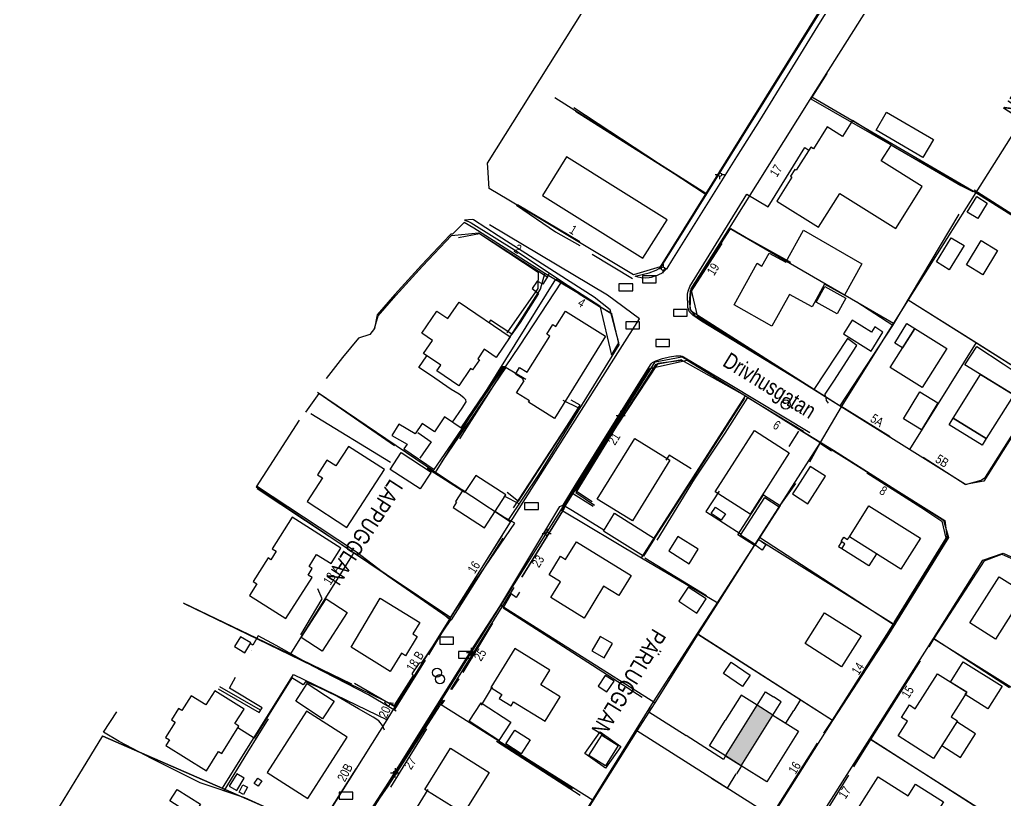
# Model space of a CAD drawing. Header units: millimetres. Extents: x -41129 to 1316437, y -893608 to 1612443.
# Drawn here: x 323 to 215390, y 15846 to 186093 of the extents above; entities that cross this region are included whole.
import ezdxf
from ezdxf.enums import TextEntityAlignment as Align

# ---------------------------------------------------------------- set-up
doc = ezdxf.new("R2010")
doc.units = ezdxf.units.MM
doc.header["$MEASUREMENT"] = 0
doc.layers.get('Defpoints').update_dxf_attribs({"color": 8})
doc.layers.add('Jordslänt_krön Inm', color=8, linetype='Continuous', lineweight=0)
doc.styles.add('Arial Narrow', font='Arial Narrow.ttf', dxfattribs={"height": 0.2})
doc.styles.get("Standard").update_dxf_attribs({"font": 'Arial.ttf'})
doc.dimstyles.get("Standard").update_dxf_attribs({"dimtxt": 0.58, "dimasz": 0.18, "dimexe": 0.12, "dimexo": 0.0625, "dimgap": 0.09, "dimtad": 0, "dimtih": 1, "dimtoh": 1, "dimzin": 0, "dimtxsty": 'Standard', "dimblk": 'OBLIQUE', "dimblk1": 'OBLIQUE', "dimblk2": 'OBLIQUE', "dimcen": 0.09, "dimadec": 0, "dimazin": 0, "dimtfac": 1, "dimtofl": 0, "dimtmove": 0, "dimatfit": 3, "dimldrblk": 'OPEN90', "dimfxl": 1, "dimtolj": 1, "dimtzin": 0, "dimarcsym": 0})

# ---------------------------------------------------------------- blocks, each defined once
blk = doc.blocks.new('BEL')
at = {"lineweight": -2}
for p, q in [((0.01, 0.99), (0.01, 0.39)), ((-0.99, -0.01), (-0.39, -0.01)), ((0.01, -1.01), (0.01, -0.41)), ((0.41, -0.01), (1.01, -0.01))]:
    blk.add_line(p, q, dxfattribs=at)
blk.add_circle((0.01, -0.01), 0.4, dxfattribs=at)
blk = doc.blocks.new('RB')
at = {"lineweight": -2, "flags": 128}
blk.add_lwpolyline([(-1.5, -0.76), (1.5, -0.76), (1.5, 0.74), (-1.5, 0.74)], close=True, dxfattribs=at)
blk = doc.blocks.new('DNB_2')
at = {"lineweight": -2}
blk.add_circle((0, -0.01), 1, dxfattribs=at)
blk = doc.blocks.new('_Oblique')
at = {"color": 0, "linetype": 'ByBlock', "lineweight": -2}
blk.add_line((-0.5, -0.5), (0.5, 0.5), dxfattribs=at)
blk = doc.blocks.new('*D6')
at = {"color": 0, "lineweight": -2, "transparency": 16777216}
for p, q in [((167882, 39570), (170712, 37803)), ((170712, 37803), (169214, 35403)), ((164678, 34437), (167508, 32670)), ((167508, 32670), (169213, 35402))]:
    blk.add_line(p, q, dxfattribs=at)
at = {"layer": 'Defpoints', "color": 0, "transparency": 16777216}
for p in [(167882, 39570), (170712, 37803), (164678, 34437)]:
    blk.add_point(p, dxfattribs=at)
at = {"color": 0, "lineweight": -2, "transparency": 16777216, "xscale": 0.36, "yscale": 0.36, "zscale": 0.36}
for p, rotation in [((170712, 37803), 58.02413013547444), ((167508, 32670), 238.0241301354745)]:
    blk.add_blockref('_Oblique', p, dxfattribs=dict(at, rotation=rotation))
at = {"color": 0, "transparency": 16777216, "insert": (169214, 35403), "char_height": 1.16, "attachment_point": 5}
blk.add_mtext('\\A1;6050,87', dxfattribs=at)
blk = doc.blocks.new('_Open90')
at = {"color": 0, "linetype": 'ByBlock', "lineweight": -2}
for p, q in [((0, 0), (-1, 0)), ((-0.5, 0.5), (0, 0)), ((0, 0), (-0.5, -0.5))]:
    blk.add_line(p, q, dxfattribs=at)
blk = doc.blocks.new('*D7')
at = {"color": 0, "lineweight": -2, "transparency": 16777216}
for p, q in [((154367, 25543), (157808, 23395)), ((154751, 18499), (156699, 21619)), ((157807, 23395), (156700, 21621)), ((151310, 20647), (154751, 18499))]:
    blk.add_line(p, q, dxfattribs=at)
at = {"layer": 'Defpoints', "color": 0, "transparency": 16777216}
for p in [(154367, 25543), (151310, 20647), (154751, 18499)]:
    blk.add_point(p, dxfattribs=at)
at = {"color": 0, "lineweight": -2, "transparency": 16777216, "xscale": 0.36, "yscale": 0.36, "zscale": 0.36}
for p, rotation in [((157807, 23395), 58.02503571087261), ((154751, 18499), 238.0250357108726)]:
    blk.add_blockref('_Oblique', p, dxfattribs=dict(at, rotation=rotation))
at = {"color": 0, "transparency": 16777216, "insert": (156699, 21620), "char_height": 1.16, "attachment_point": 5}
blk.add_mtext('\\A1;5772,18', dxfattribs=at)
blk = doc.blocks.new('*D8')
at = {"color": 0, "lineweight": -2, "transparency": 16777216}
for p, q in [((138125, 35912), (137624, 35127)), ((137624, 35127), (145743, 29944)), ((153866, 24759), (145746, 29942)), ((154367, 25543), (153866, 24758))]:
    blk.add_line(p, q, dxfattribs=at)
at = {"layer": 'Defpoints', "color": 0, "transparency": 16777216}
for p in [(137624, 35127), (138125, 35912), (154367, 25543)]:
    blk.add_point(p, dxfattribs=at)
at = {"color": 0, "lineweight": -2, "transparency": 16777216, "xscale": 0.36, "yscale": 0.36, "zscale": 0.36}
for p, rotation in [((137624, 35127), 147.4459181647079), ((153866, 24759), 327.4459181647078)]:
    blk.add_blockref('_Oblique', p, dxfattribs=dict(at, rotation=rotation))
at = {"color": 0, "transparency": 16777216, "insert": (145745, 29943), "char_height": 1.16, "attachment_point": 5}
blk.add_mtext('\\A1;19269,21', dxfattribs=at)
blk = doc.blocks.new('*D9')
at = {"color": 0, "lineweight": -2, "transparency": 16777216}
for p, q in [((157720, 38780), (154251, 33224)), ((161253, 36574), (157719, 38780)), ((150833, 27749), (154250, 33223)), ((154367, 25544), (150833, 27749))]:
    blk.add_line(p, q, dxfattribs=at)
at = {"layer": 'Defpoints', "color": 0, "transparency": 16777216}
for p in [(161253, 36574), (150833, 27749), (154367, 25543)]:
    blk.add_point(p, dxfattribs=at)
at = {"color": 0, "lineweight": -2, "transparency": 16777216, "xscale": 0.36, "yscale": 0.36, "zscale": 0.36}
for p, rotation in [((157720, 38780), 58.02503571172138), ((150833, 27749), 238.0250357117214)]:
    blk.add_blockref('_Oblique', p, dxfattribs=dict(at, rotation=rotation))
at = {"color": 0, "transparency": 16777216, "insert": (154251, 33223), "char_height": 1.16, "attachment_point": 5}
blk.add_mtext('\\A1;13003,67', dxfattribs=at)
blk = doc.blocks.new('*D10')
at = {"color": 0, "lineweight": -2, "transparency": 16777216}
for p, q in [((161253, 36574), (163071, 39487)), ((163071, 39487), (164810, 38401)), ((164678, 34437), (166496, 37350)), ((166495, 37350), (164813, 38400))]:
    blk.add_line(p, q, dxfattribs=at)
at = {"layer": 'Defpoints', "color": 0, "transparency": 16777216}
for p in [(161253, 36574), (166495, 37350), (164678, 34437)]:
    blk.add_point(p, dxfattribs=at)
at = {"color": 0, "lineweight": -2, "transparency": 16777216, "xscale": 0.36, "yscale": 0.36, "zscale": 0.36}
for p, rotation in [((163071, 39487), 148.0322542830958), ((166495, 37350), 328.0322542830959)]:
    blk.add_blockref('_Oblique', p, dxfattribs=dict(at, rotation=rotation))
at = {"color": 0, "transparency": 16777216, "insert": (164812, 38401), "char_height": 1.16, "attachment_point": 5}
blk.add_mtext('\\A1;4037,00', dxfattribs=at)

msp = doc.modelspace()

# ---------------------------------------------------------------- hatches: boundary and pattern name
h = msp.add_hatch()
h.set_pattern_fill('ANSI31', color=4, scale=2000, angle=342)
h.set_pattern_definition([(27, (-334221.7, -353888.6), (-113.497625, 222.75163), [])])
h.paths.add_polyline_path([(164677.563, 34436.827), (161252.789, 36574.184), (154366.71, 25543.431), (157769.432, 23371.139)])
h.paths.add_polyline_path([(498803.495, 1612128.476), (499284.372, 1607459.087), (502337.8, 1607773.545), (501856.922, 1612442.933)], flags=9)
h.paths.add_polyline_path([(656019.849, -182982.695), (658009.628, -181968.852), (656634.65, -179270.306), (654644.871, -180284.149)], flags=9)
h.paths.add_polyline_path([(654198.549, -179022.092), (674633.166, -168610.135), (671576.627, -162611.34), (651142.01, -173023.297)], flags=9)
h.paths.add_polyline_path([(1314217.794, -893607.633), (1316437.332, -893607.633), (1316437.332, -890619.911), (1314217.794, -890619.911)], flags=9)
h.paths.add_polyline_path([(75329.047, -494403.06), (102869.653, -494403.06), (102869.653, -487813.702), (75329.047, -487813.702)], flags=9)
h.paths.add_polyline_path([(270680.928, -516922.953), (272003.792, -520116.63), (274801.899, -518957.617), (273479.035, -515763.939)], flags=9)
h.paths.add_polyline_path([(277016.607, -534654.364), (278344.692, -537860.645), (281180.612, -536685.969), (279852.527, -533479.688)], flags=9)
h.paths.add_polyline_path([(144177.774, -409854.336), (144755.356, -413501.047), (147746.718, -413027.262), (147169.136, -409380.551)], flags=9)
h.paths.add_polyline_path([(499693.117, -215260.335), (524912.142, -215260.335), (524912.142, -209888.575), (499693.117, -209888.575)], flags=9)
h.paths.add_polyline_path([(438696.341, -207047.177), (462343.219, -207047.177), (462343.219, -200242.948), (438696.341, -200242.948)], flags=9)
h.paths.add_polyline_path([(748355.328, -157362.95), (762131.083, -157362.95), (762131.083, -152134.437), (748355.328, -152134.437)], flags=9)

# ---------------------------------------------------------------- linework, layer by layer
for p, q in [((154366.71, 25543.431), (161252.789, 36574.184)), ((164677.563, 34436.827), (161252.789, 36574.184)), ((157769.432, 23371.139), (154366.71, 25543.431))]:
    msp.add_line(p, q)
at = {"flags": 128}
for points in [[(248646.671, 368647.506), (272624.836, 353150.975), (273833.88, 344028.049), (249221.544, 306317.763), (218016.333, 257407.427), (163301.731, 169476.695), (150054.067, 148186.528), (140104.315, 132197.012), (134294.437, 130429.329), (107081.642, 146703.856), (102790.203, 149271.118), (102442.686, 153879.451), (102372.841, 154805.637), (202489.85, 314166.294), (240226.418, 372208.331), (241087.11, 373531.858), (244099.353, 380882.505)], [(284916.018, 202930.021), (275608.75, 188352.969), (264647.796, 171364.05), (260421.017, 164206.399), (238727.716, 129727.732), (223894.137, 106328.953), (210710.681, 85440.302), (206709.816, 84738.093), (194491.346, 92377.224), (179595.724, 101689.864), (148278.962, 121223.906), (146858.156, 127413.373), (155195.389, 140661.825), (173198.577, 169268.95), (188229.256, 193152.335), (200028.6, 211901.236), (211373.885, 229928.882), (220462.859, 244371.645)], [(134612.006, 130191.02), (137662.465, 130915.94), (139238.629, 131453.747), (139865.513, 131812.286), (140331.197, 132206.678), (145471.641, 140381.356), (157842.512, 160247.751), (168107.727, 176702.427), (191819.589, 214723.474)], [(182729.484, 197915.153), (174994.511, 185627.526), (168349.547, 174882.896), (161755.118, 164083.844), (156724.38, 156179.19), (142569.13, 133490.426), (141778.489, 132225.297), (141502.149, 131856.514), (141062.051, 131385.292), (140335.378, 130770.655), (139864.576, 130494.068), (139455.183, 130309.677), (138728.51, 130063.822), (138114.42, 129889.675), (137664.087, 129776.991), (136804.362, 129736.015), (135913.931, 129807.723), (135248.668, 129920.407), (134808.57, 130068.003), (134612.006, 130191.02)], [(176414.481, 174372.098), (172939.299, 168848.216), (190704.432, 158640.188), (205692.953, 149965.012)], [(176414.481, 174372.098), (172939.299, 168848.216), (190704.432, 158640.188), (205692.953, 149965.012)], [(223915.734, 172095.572), (208956.627, 148378.129)], [(150054.067, 148186.528), (117091.093, 169037.199)], [(173198.577, 169268.95), (208956.627, 148378.129)], [(150108.736, 147866.561), (121255.364, 166896.955)], [(121602.651, 166157.684), (150029.769, 148202.641)], [(121602.651, 166157.684), (150029.769, 148202.641)], [(176798.262, 102428.577), (176394.74, 103027.436), (176332.542, 103587.718), (176145.948, 103898.986), (176116.839, 104456.625), (177983.315, 107284.818), (182996.139, 115049.007), (180943.014, 116543.147), (173610.427, 105443.824), (149120.87, 120341.711), (147192.728, 121649.036), (146446.351, 122364.952), (146104.262, 123298.756), (146042.063, 126255.801), (146224.85, 126910.099), (146566.939, 127906.156), (159006.561, 148021.842), (163671.419, 145282.685), (171652.769, 158255.885), (172553.045, 157674.158)], [(191213.123, 158301.293), (206699.023, 149587.201)], [(205692.953, 149965.012), (208286.388, 148631.629)], [(205692.953, 149965.012), (208286.388, 148631.629)], [(238065.119, 130128.039), (208572.759, 148921.006)], [(238065.119, 130128.039), (208572.759, 148921.006)], [(208956.627, 148378.129), (194211.045, 124999.399)], [(209408.12, 142712.935), (207090.117, 144115.962), (209171.914, 147538.552), (211469.033, 146116.448), (209408.12, 142712.935)], [(208956.627, 148378.129), (238727.716, 129727.732)], [(108730.466, 145675.183), (117259.691, 139831.506), (122523.222, 136832.777)], [(108977.916, 145803.374), (122526.773, 137699.741)], [(108977.916, 145803.374), (122526.773, 137699.741)], [(129457.316, 112933.93), (131080.905, 115609.024), (129178.31, 122822.657), (125695.216, 125561.815), (104763.331, 138942.998), (99379.387, 142478.112), (99135.671, 142539.095), (97353.053, 142377.784)], [(97353.053, 142377.784), (98226.212, 142075.268), (98853.095, 141806.364), (108883.228, 135567.794), (119015.23, 128767.887), (126882.616, 123694.567), (129457.316, 112933.93)], [(190872.463, 119419.296), (205331.222, 143715.91)], [(190872.463, 119419.296), (205331.222, 143715.91)], [(106964.614, 116340.93), (113950.51, 127288.989), (114927.646, 130766.476), (99396.183, 140628.369), (97321.558, 141879.258), (94795.884, 139310.573), (94435.242, 139348.884), (94203.896, 139103.069), (88007.76, 132535.88), (82187.518, 126156.925), (78339.067, 121697.978), (77769.212, 118770.681), (76702.326, 117425.434), (74278.973, 116609.934), (70749.73, 112413.856), (67209.537, 107842.886)], [(128560.081, 125993.495), (102813.174, 141390.983)], [(146612.089, 126797.842), (155462.928, 140490.578)], [(146612.089, 126797.842), (155462.928, 140490.578)], [(155195.389, 140661.825), (191018.66, 119907.201)], [(155462.928, 140490.578), (168534.591, 133190.301)], [(155462.928, 140490.578), (168534.591, 133190.301)], [(155532.944, 140592.595), (167303.725, 133680.886)], [(77769.212, 118770.681), (78567.425, 121501.473), (82411.744, 125957.603), (88228.808, 132332.698), (94509.232, 139059.248), (100472.086, 139627.797), (113480.064, 131008.037), (113370.929, 127444.298), (106601.523, 117785.797)], [(77769.212, 118770.681), (78567.425, 121501.473), (82411.744, 125957.603), (88228.808, 132332.698), (94509.232, 139059.248), (100472.086, 139627.797), (113480.064, 131008.037), (113370.929, 127444.298), (106601.523, 117785.797)], [(96061.853, 138566.318), (100662.857, 139447.09), (115346.061, 130078.881)], [(206380.746, 136820.47), (203171.463, 131553.855), (200355.536, 133257.656), (203614.046, 138506.031), (206380.746, 136820.47)], [(213716.112, 135775.435), (210501.664, 130461.004), (206891.234, 132643.571), (210104.977, 137957.607), (213716.112, 135775.435)], [(153571.147, 137279.882), (146704.859, 126687.382), (146541.376, 123006.59), (147604.016, 121616.069), (157208.646, 115685.904), (158925.218, 114663.462)], [(125212.618, 134987.406), (134049.203, 129643.517)], [(91065.964, 87343.45), (117348.19, 129527.992), (129509.155, 121967.537)], [(118606.58, 129042.145), (109320.644, 114894.591), (106230.197, 110416.687), (105670.973, 110446.147), (96549.848, 97091.476)], [(115759.064, 130953.203), (115707.567, 130361.037), (114500.821, 128416.683), (113264.643, 129035.341), (112175.628, 127503.427), (113558.971, 126383.951), (109497.241, 120050.073), (107701.838, 117516.522), (103022.018, 120550.891), (102754.547, 120048.271)], [(122385.152, 126313.428), (114927.646, 130766.476)], [(122385.152, 126313.428), (126834.522, 123541.83)], [(122385.152, 126313.428), (126834.522, 123541.83)], [(131333.444, 114230.275), (135534.051, 120853.557), (128560.081, 125993.495)], [(146612.089, 126797.842), (146377.538, 124644.211), (146662.013, 122656.333), (179370.685, 101871.203)], [(146612.089, 126797.842), (146377.538, 124644.211), (146662.013, 122656.333), (179370.685, 101871.203)], [(194211.045, 124999.399), (191018.66, 119907.201)], [(194205.141, 125001.668), (223894.137, 106328.953)], [(194205.141, 125001.668), (223894.137, 106328.953)], [(194211.045, 124999.399), (209052.591, 115664.176)], [(129509.2, 121968.536), (126834.522, 123541.83)], [(190872.463, 119419.296), (182980.889, 124522.597)], [(190872.463, 119419.296), (182980.889, 124522.597)], [(131106.686, 115192.495), (129509.155, 121967.537)], [(191018.66, 119907.201), (179595.724, 101689.864), (175021.177, 93859.212), (161450.192, 72789.706)], [(190303.758, 95137.999), (179370.685, 101871.203), (190872.463, 119419.296)], [(190303.758, 95137.999), (179370.685, 101871.203), (190872.463, 119419.296)], [(202605.799, 114377.723), (197279.167, 105876.316), (190297.332, 110244.815), (195621.103, 118749.356), (202605.799, 114377.723)], [(195621.103, 118749.356), (192968.087, 114511.254), (191272.846, 115572.461), (193925.862, 119810.562), (195621.103, 118749.356)], [(18401.366, 29922.954), (13168.935, 21313.184), (322.833, 358.244), (38715.039, -22027.963), (47108.307, -19934.504), (65410.503, 9307.783), (80479.456, 33417.674), (82353.295, 36399.685), (94429.448, 55739.213), (107415.675, 76516.648), (131333.444, 114230.275)], [(106885.18, 76871.948), (113574.507, 86840.381), (131106.686, 115192.495)], [(209052.591, 115664.176), (194491.346, 92377.224)], [(209172.291, 114835.924), (214908.487, 111057.232), (219543.322, 108003.977), (217121.655, 104326.459), (206542.408, 110822.323), (209172.291, 114835.924)], [(209052.591, 115664.176), (223894.137, 106328.953)], [(202178.637, 76892.47), (202738.013, 72882.11), (190996.256, 54299.782), (177702.721, 33260.849), (164463.762, 12308.288), (151153.954, -8756.401), (137867.088, -29784.529), (124580.223, -50812.658), (116243.432, -64007.075), (109579.374, -65759.204), (83814.393, -50761.311), (55057.09, -33931.527), (52903.945, -25143.348), (60254.482, -13436.961), (77172.234, 13525.446), (91904.403, 36983.863), (105307.534, 58325.067), (118500.764, 79164.226), (137758.497, 109990.028), (145989.978, 111870.569), (158672.422, 104065.334), (175021.177, 93859.212), (202178.637, 76892.47)], [(94748.659, 98318.473), (96899.99, 101401.959), (97753.542, 102786.574), (97694.677, 103169.552), (97253.184, 103640.911), (96252.468, 104406.868), (94457.065, 105467.424), (89983.276, 108560.713), (87452.052, 110269.387), (89180.137, 112788.554)], [(118791.134, 79032.99), (139021.423, 111486.585), (144838.09, 112541.23), (145991.514, 111904.534)], [(121594.054, 83304.917), (139218.484, 110930.122), (144797.616, 112000.5)], [(121594.054, 83304.917), (139218.484, 110930.122), (144797.616, 112000.5)], [(134523.482, 105356.064), (138127.522, 111039.605), (138414.097, 111308.508), (139148.446, 111720.828), (140581.322, 112222.782), (142085.842, 112581.32), (143464.986, 112760.589), (144327.636, 112801.199), (144561.575, 112777.785), (144853.998, 112713.394), (145193.21, 112572.905), (155379.424, 106497.507), (172742.926, 96032.617)], [(92528.07, 89768.975), (106405.795, 110160.791)], [(92528.07, 89768.975), (106405.795, 110160.791)], [(93662.285, 92182.282), (106100.134, 110440.87), (110741.939, 107696.618)], [(93662.285, 92182.282), (106100.134, 110440.87), (110741.939, 107696.618)], [(106264.079, 110301.551), (96261.897, 94647.834)], [(159255.952, 103698.714), (144848.412, 111735.016), (139577.625, 111144.614), (130570.088, 97447.288), (121641.219, 82962.759), (125771.312, 80207.55)], [(209956.046, 108726.283), (212390.042, 107231.928), (217121.655, 104326.459), (217258.035, 104243.22), (211226.576, 94721.564), (204038.161, 99170.468), (209956.046, 108726.283)], [(80667.483, -49186.135), (63218.652, -38925.282), (55719.749, -34524.581), (54962.364, -33918.133), (54533.179, -33210.61), (52715.454, -26135.377), (52690.208, -25554.197), (52791.193, -25099.361), (65803.575, -3455.906), (80845.878, 19784.738), (87660.335, 30620.035), (99547.177, 49577.529), (105077.209, 58119.491), (118207.575, 79905.568), (118686.182, 80105.165), (118947.463, 80211.889), (121520.501, 84527.852), (134523.482, 105356.064)], [(82118.622, 93162.122), (65595.224, 104597.386), (62653.139, 100479.897)], [(82118.622, 93162.122), (65595.224, 104597.386), (62653.139, 100479.897)], [(91065.964, 87343.45), (65306.937, 104752.553)], [(136035.558, 68720.63), (158672.422, 104065.334)], [(138702.539, 72677.085), (158549.976, 103571.35)], [(138702.539, 72677.085), (158549.976, 103571.35)], [(139420.289, 72611.044), (147562.473, 85875.409), (154249.292, 95912.243), (159244.738, 103705.549), (171320.345, 96345.204)], [(200695.669, 102533.733), (197097.243, 96631.022), (193196.48, 99071.526), (196767.808, 104928.413), (200695.669, 102533.733)], [(106683.006, 83025.395), (109167.648, 81057.268), (122348.412, 101399.479), (118932.655, 103032.271)], [(106683.006, 83025.395), (109167.648, 81057.268), (122348.412, 101399.479), (118932.655, 103032.271)], [(108064.472, 79634.679), (119747.021, 97450.29), (122627.649, 102054.324), (120627.213, 103095.236)], [(63854.826, 100212.71), (81258.623, 89603.414)], [(166726.812, 99042.769), (177876.371, 92204.69), (201896.826, 76925.218), (202963.717, 73180.233), (189515.72, 51444.647), (177694.135, 33266.336)], [(210344.609, 93303.9), (203160.099, 97750.625), (204038.161, 99170.468), (211226.576, 94721.564), (210344.609, 93303.9)], [(61333.044, 98781.712), (51933.412, 84220.844), (91895.151, 57207.065), (94117.449, 55325.865), (105625.114, 73557.394)], [(61333.044, 98781.712), (51933.412, 84220.844), (91895.151, 57207.065), (94117.449, 55325.865), (105625.114, 73557.394)], [(211038.736, 86341.426), (218885.912, 98625.999)], [(211038.736, 86341.426), (218885.912, 98625.999)], [(87227.687, 96049.17), (90116.687, 94002.17), (87623.687, 90480.17)], [(168239.221, 92997.318), (170326.349, 96338.584)], [(168239.221, 92997.318), (170326.349, 96338.584)], [(172743.939, 89634.616), (174959.63, 93737.864), (177462.054, 92052.226)], [(172743.939, 89634.616), (174959.63, 93737.864), (177462.054, 92052.226)], [(141386.234, 90048.855), (142079.646, 91148.7)], [(141386.234, 90048.855), (142079.646, 91148.7)], [(142064.606, 91192.423), (146836.609, 88184.025)], [(197454.257, 90691.809), (206637.733, 84826.436)], [(197454.257, 90691.809), (206637.733, 84826.436)], [(97457, 82984.14), (89262.833, 88200.686)], [(97457, 82984.14), (89262.833, 88200.686)], [(173316.687, 82120.17), (176132.687, 86527.17), (172796.687, 88636.17), (169991.687, 84245.17), (168975.687, 82655.17), (172300.687, 80531.17), (173316.687, 82120.17)], [(106885.18, 76871.948), (91065.964, 87343.45)], [(185167.299, 87233.624), (196937.633, 79800.925), (201577.975, 76692.365), (202382.035, 72979.271), (191067.427, 54633.914)], [(185167.299, 87233.624), (196937.633, 79800.925), (201577.975, 76692.365), (202382.035, 72979.271), (191067.427, 54633.914)], [(206709.816, 84738.093), (210096.747, 85699.268), (211038.736, 86341.426)], [(206709.816, 84738.093), (210096.747, 85699.268), (211038.736, 86341.426)], [(51972.233, 84438.889), (65655.219, 75430.995), (73817, 70026.259), (80618.484, 64781.664), (94541.521, 55173.244), (105823.983, 72988.855)], [(166079.86, 79870.254), (169708.303, 84953.768)], [(166079.86, 79870.254), (169708.303, 84953.768)], [(52131.789, 83870.534), (73197.554, 69860.678)], [(105998.195, 82248.494), (109360.161, 80533.044)], [(125475.269, 79897.955), (120593.509, 82972.935)], [(125237.522, 80908.066), (121594.054, 83304.917)], [(125237.522, 80908.066), (121594.054, 83304.917)], [(152985.004, 83271.57), (150062.064, 78824.878)], [(152985.004, 83271.57), (150062.064, 78824.878)], [(162937.142, 81918.153), (166079.86, 79870.254), (160773.826, 71647.202), (157622.439, 73680.478), (162937.142, 81918.153)], [(118952.484, 80220.312), (120926.435, 79041.14), (127776.444, 74837.391)], [(192631.692, 66223.248), (181372.259, 73302.485), (185602.65, 80053.809), (196872.907, 72991.847), (192631.692, 66223.248)], [(103928.763, 78966.49), (106372.864, 77363.569)], [(103928.763, 78966.49), (106372.864, 77363.569)], [(109919.619, 64502.857), (119202.497, 79538.428)], [(118767.821, 78915.922), (109957.707, 64640.75)], [(118767.821, 78915.922), (109957.707, 64640.75)], [(118500.764, 79164.226), (136035.558, 68720.63)], [(150062.064, 78824.878), (157742.956, 73866.232)], [(150062.064, 78824.878), (157742.956, 73866.232)], [(94491.12, 55907.603), (108350.362, 76311.265)], [(108350.362, 76311.265), (106372.864, 77363.569)], [(107415.675, 76516.648), (106885.18, 76871.948)], [(177680.771, 33324.999), (190908.414, 54194.637), (161726.572, 73124.735)], [(177680.771, 33324.999), (190908.414, 54194.637), (161726.572, 73124.735)], [(187256.935, 69602.564), (185627.687, 67011.17), (179715.687, 70702.17), (180397.687, 71772.17), (179571.687, 72299.17), (180164.687, 73230.17), (180990.687, 72703.17), (181372.708, 73302.203)], [(110664.498, -7574.361), (121427.511, 9641.722), (138640.075, 37323.567), (149051.006, 53461.428), (152817.605, 59253.437), (160752.646, 71533.041)], [(110664.498, -7574.361), (121427.511, 9641.722), (138640.075, 37323.567), (149051.006, 53461.428), (152817.605, 59253.437), (160752.646, 71533.041)], [(161450.192, 72789.706), (152640.043, 58913.099)], [(162349.773, 70414.831), (160752.646, 71533.041), (161573.413, 72704.213), (163144.38, 71605.203), (162349.773, 70414.831)], [(161450.192, 72789.706), (190996.256, 54299.782)], [(179666.687, 72238.17), (179004.687, 71199.17), (179735.687, 70733.17)], [(73197.554, 69860.678), (59301.91, 47567.717)], [(73197.554, 69860.678), (94429.448, 55739.213)], [(214891.672, 69763.549), (244347.984, 56414.804), (266663.105, 46301.585), (296095.848, 32962.914), (298044.347, 28790.712), (292276.176, 9287.919), (284801.003, -15642.435), (277462.836, -40000.383), (273826.238, -41723.075), (244460.518, -28385.429), (223599.79, -18916.492), (202738.063, -9447.51), (173290.737, 3922.852), (172035.622, 7490.147), (185805.522, 29216.199), (199693.303, 51136.132), (210520.598, 68224.184), (214891.672, 69763.549)], [(210783.268, 68100.205), (214636.25, 69560.865), (235590.994, 60200.798)], [(210783.268, 68100.205), (214636.25, 69560.865), (235590.994, 60200.798)], [(136035.558, 68720.63), (152640.043, 58913.099)], [(136706.227, 68753.751), (150210.767, 60495.541)], [(198759.206, 49318.409), (199879.03, 51103.719), (210832.63, 68084.962)], [(198759.206, 49318.409), (199879.03, 51103.719), (210832.63, 68084.962)], [(219673.568, 61108.902), (213242.518, 50963.634), (207620.212, 54515.956), (214046.552, 64601.374), (219673.568, 61108.902)], [(61695.859, 51907.614), (66337.298, 59779.641), (65353.942, 61983.808)], [(94407.995, 40016.021), (108207.886, 62250.242)], [(94407.995, 40016.021), (108207.886, 62250.242)], [(109408.274, 61235.966), (108660.924, 60055.162), (107559.566, 60842.365), (105828.86, 57811.634), (115741.085, 51514.013), (136167.434, 38346.799)], [(72813.646, 41188.531), (57475.451, 48573.157), (36080.54, 58847.023)], [(72813.646, 41188.531), (57475.451, 48573.157), (36080.54, 58847.023)], [(59301.91, 47567.717), (36268.33, 58727.428)], [(138910.661, 37131.161), (105307.534, 58325.067)], [(152640.043, 58913.099), (148302.357, 52047.753)], [(179681.628, 44961.683), (171685.169, 50025.677), (175945.375, 56749.373), (183948.691, 51682.067), (179681.628, 44961.683)], [(82172.102, 36646.623), (86270.952, 43056.277), (85955.276, 43446.921), (87645.735, 45897.168), (88003.174, 45765.906), (94420.982, 55220.061)], [(82172.102, 36646.623), (86270.952, 43056.277), (85955.276, 43446.921), (87645.735, 45897.168), (88003.174, 45765.906), (94420.982, 55220.061)], [(97057.328, 43681.347), (103547.475, 54466.023)], [(82504.802, 35274.43), (76426.474, 38831.966), (64305.206, 45133.578), (56272.605, 49588.166), (52328.67, 51724.92), (51207, 49660.599), (50641.63, 50043.028)], [(89623.159, 47538.64), (92415.889, 52301.216)], [(148302.357, 52047.753), (138910.661, 37131.161)], [(148301.358, 52047.798), (177680.771, 33324.999)], [(148301.358, 52047.798), (177680.771, 33324.999)], [(177702.721, 33260.849), (148302.357, 52047.753)], [(199693.303, 51136.132), (229374.408, 32620.935)], [(199918.955, 51056.87), (216297.361, 40443.992)], [(199918.955, 51056.87), (216297.361, 40443.992)], [(82353.295, 36399.685), (59301.91, 47567.717)], [(82149.656, 35651.88), (88875.809, 46397.196)], [(159749.307, 43131.119), (158033.105, 40665.017), (153865.066, 43526.013), (155562.603, 45999.965), (159749.307, 43131.119)], [(186030.722, 29126.947), (196890.602, 46293.609)], [(186030.722, 29126.947), (196890.602, 46293.609)], [(206233.237, 46045.363), (214698.967, 40722.638), (211611.786, 35812.514), (206645.338, 38935.108), (206966.438, 39441.96), (203465.419, 41643.184), (206233.237, 46045.363)], [(44549.302, 18456.413), (60077.986, 43302.318), (80479.456, 33417.674)], [(200587.071, 43452.91), (206966.438, 39441.96), (203554.57, 34056.363), (204951.634, 33171.325), (199748.337, 24984.11), (191984.368, 29919.321), (194022.878, 33126.263), (192756.98, 33930.938), (194473.621, 36631.521), (195739.519, 35826.845), (200587.071, 43452.91)], [(43655.115, 40125.4), (52566.443, 34993.052), (53207.397, 36007.105), (46136.227, 40270.265), (47438.811, 42732.964)], [(79931.902, 31111.996), (79465.837, 32168.191), (78669.813, 33146.028), (77475.778, 33942.783), (74219.318, 35789.808), (69551.725, 38542.236), (65426.876, 40497.909), (62713.159, 41693.043), (62170.416, 41004.935), (59673.796, 42526.014), (51496.464, 29415.763), (47911.31, 31649.415)], [(73362.094, 41362.965), (82181.764, 36284.815)], [(73362.094, 41362.965), (82181.764, 36284.815)], [(94618.606, 39981.494), (96191.975, 42343.102)], [(43916.789, 40689.977), (52766.99, 35573.159)], [(101079.066, 36611.533), (103507.707, 40576.031)], [(92727.451, 37696.46), (80684.77, 18923.514)], [(92727.451, 37696.46), (80684.77, 18923.514)], [(91904.403, 36983.863), (125442.219, 15850.966)], [(92337.221, 36675.243), (93084.571, 37659.246)], [(138910.661, 37131.161), (134964.955, 31008.893)], [(63819.907, 6367.941), (65589.947, 9044.43), (49462.915, 16365.415), (39708.027, 19671.666), (29205.789, 24867.203), (22007.625, 28645.776), (18585.548, 30692.503), (21535.615, 35140.198)], [(170276.471, 30942.622), (163368.386, 19877.932), (157769.432, 23371.139), (164677.563, 34436.827), (170276.471, 30942.622)], [(44919.972, 17905.167), (50077.745, 26343.51), (54646.418, 33574.926)], [(175788.654, 30466.431), (177680.771, 33324.999)], [(175788.654, 30466.431), (177680.771, 33324.999)], [(201518.687, 27769.17), (205611.687, 25168.17), (208889.687, 30325.17), (204795.687, 32926.17), (201518.687, 27769.17)], [(81284.303, 18727.023), (89190.483, 31400.985)], [(134964.955, 31008.893), (125442.219, 15850.966)], [(164463.762, 12308.288), (134964.955, 31008.893)], [(18401.366, 29922.954), (44549.302, 18456.413), (65410.503, 9307.783)], [(73674.736, 22690.668), (65233.893, 9386.833), (18503.117, 29760.196)], [(73674.736, 22690.668), (65233.893, 9386.833), (18503.117, 29760.196)], [(104373.494, 28724.496), (122626.682, 16990.712)], [(104895.585, 28745.252), (120949.911, 18337.207)], [(104895.585, 28745.252), (120949.911, 18337.207)], [(128130.713, 23347.37), (124535.537, 25638.934), (127321.077, 30057.796), (130922.785, 27799.972), (128130.713, 23347.37)], [(163303.917, 10706.415), (174378.613, 28328.853)], [(163303.917, 10706.415), (174378.613, 28328.853)], [(182366.246, 23136.125), (186030.722, 29126.947)], [(182366.246, 23136.125), (186030.722, 29126.947)], [(185805.522, 29216.199), (215384.684, 10505.401)], [(202737.018, -9448.464), (215039.538, 10487.955), (186030.722, 29126.947)], [(202737.018, -9448.464), (215039.538, 10487.955), (186030.722, 29126.947)], [(181197.299, 21304.985), (172260.248, 6923.43), (173050.287, 4383.174), (198417.078, -7555.609)], [(181197.299, 21304.985), (172260.248, 6923.43), (173050.287, 4383.174), (198417.078, -7555.609)], [(201918.665, 15505.106), (198585.245, 10194.047), (192726.419, 13895.192), (187990.855, 6466.218), (181202.423, 10794.951), (187641.144, 20954.888), (194162.499, 16822.946), (195775.502, 19360.239), (201918.665, 15505.106)], [(33098.076, 15698.243), (34704.082, 18232.162), (39771.92, 15020.151), (38165.915, 12486.232), (33098.076, 15698.243)], [(80684.77, 18923.514), (77003.013, 13657.217), (60252.439, -13437.87)], [(86561.918, 13502.774), (89432.59, 18166.047)], [(125442.219, 15850.966), (121715.072, 9891.004)]]:
    msp.add_lwpolyline(points, dxfattribs=at)
for points in [[(189494.659, 165930.813), (199695.451, 159955.158), (197386.344, 156013.377), (187185.552, 161989.032), (189494.659, 165930.813)], [(165548.251, 146527.247), (174661.749, 140828.609), (179272.042, 148201.581), (191501.51, 140554.538), (197237.686, 149728.07), (188338.922, 155292.436), (190538.961, 158810.829), (182081.224, 164099.421), (179898.821, 160609.232), (176536.852, 162711.459), (173540.04, 157918.831), (172940.468, 158293.741), (169789.915, 153255.246), (169467.627, 153456.772), (168524.965, 151949.228), (168822.329, 151763.288), (165548.251, 146527.247)], [(114407.762, 147786.399), (136320.611, 134075.045), (141578.947, 142478.673), (119666.098, 156190.027), (114407.762, 147786.399)], [(184087.806, 132875.815), (180272.393, 126009.748), (175969.718, 128400.706), (173219.933, 123452.3), (168310.587, 126180.38), (164481.035, 119288.869), (156190.838, 123895.658), (161229.165, 132962.434), (162292.679, 132371.45), (163870.814, 135211.4), (167495.517, 133197.185), (171376.354, 140157.408), (184087.806, 132875.815)], [(174135.362, 124466.366), (176013.415, 127889.507), (180587.175, 125380.184), (178709.123, 121957.043), (174135.362, 124466.366)], [(96223.924, 124505.839), (107344.508, 116915.328), (104289.646, 112439.76), (101668.091, 114229.139), (100259.582, 112165.583), (100638.293, 111907.088), (99149.503, 109725.915), (98705.536, 110028.952), (96111.985, 106229.234), (91337.853, 109487.885), (92188.973, 110734.83), (88428.99, 113301.259), (90363.916, 116136.049), (88048.466, 117716.492), (91353.869, 122559.119), (93769.661, 120910.186), (96223.924, 124505.839)], [(128184.71, 117043.419), (116994.621, 99133.833), (111341.444, 102665.995), (111534.782, 102975.43), (108763.959, 104706.668), (110390.934, 107310.619), (110104.601, 107489.523), (110248.173, 107719.309), (108523.948, 108796.622), (109409.173, 110213.413), (111054.555, 109185.362), (116004.616, 117107.869), (115356.626, 117512.74), (116675.474, 119623.54), (117335.983, 119210.847), (119408.05, 122527.164), (128184.71, 117043.419)], [(180120.419, 117585.459), (186090.65, 113825.941), (188695.021, 117961.761), (186887.021, 119100.278), (186167.521, 117957.689), (182005.289, 120578.691), (180120.419, 117585.459)], [(84163.353, 92472.744), (90785.96, 87961.322), (96861.116, 96879.435), (93045.201, 99478.895), (90815.906, 96206.369), (88147.872, 98023.875), (86601.057, 95753.206), (83018.88, 97903.151), (81543.234, 95441.516), (84899.068, 93552.747), (84163.353, 92472.744)], [(126363.94, 81531.804), (134528.527, 94769.265), (142170.153, 90056.071), (134005.566, 76818.61), (126363.94, 81531.804)], [(160677.94, 96477.125), (168254.4, 91629.325), (159689.761, 78243.945), (152113.301, 83091.744), (160677.94, 96477.125)], [(63014.093, 80996.676), (71730.763, 75349.693), (79906.819, 87970.233), (72090.122, 93034.18), (69334.318, 88780.328), (67366.861, 90054.919), (65295.213, 86857.128), (66362.696, 86165.572), (63014.093, 80996.676)], [(81138.7, 87986.056), (83530.746, 91686.213), (90098.335, 87440.454), (87706.288, 83740.297), (81138.7, 87986.056)], [(94937.445, 79734.903), (101777.511, 75302.629), (106415.312, 82459.873), (99861.562, 86706.618), (97562.913, 83159.251), (97012.251, 83516.073), (95383.863, 81003.079), (95648.211, 80831.785), (94937.445, 79734.903)], [(162615.3, 82453.133), (166247.849, 80133.115), (160677.018, 71410.632), (157044.469, 73730.651), (162615.3, 82453.133)], [(152172.338, 79781.897), (154346.926, 78317.663), (153400.549, 76912.164), (151225.961, 78376.397), (152172.338, 79781.897)], [(58428.108, 55466.826), (64105.475, 64421.777), (63240.961, 64969.872), (64156.539, 66414.019), (63454.19, 66859.303), (65119.426, 69485.891), (68250.622, 67500.739), (70366.266, 70837.76), (59759.443, 77562.399), (55419.636, 70717.191), (56315.47, 70149.24), (55147.895, 68307.615), (54509.664, 68712.248), (51254.174, 63577.338), (52065.19, 63063.161), (50454.238, 60522.195), (58428.108, 55466.826)], [(130134.872, 78435.148), (138872.759, 72973.954), (136434.745, 69073.141), (127696.857, 74534.336), (130134.872, 78435.148)], [(143928.675, 73390.716), (141951.777, 70224.806), (146400.065, 67447.15), (148376.963, 70613.06), (143928.675, 73390.716)], [(116216.277, 60067.924), (118311.788, 63471.277), (115835.239, 64996.137), (118340.055, 69064.248), (119441.651, 68385.974), (121787.068, 72195.201), (133735.942, 64838.044), (131049.45, 60474.869), (127738.328, 62513.592), (123479.077, 55596.075), (116216.277, 60067.924)], [(144181.965, 59257.896), (148096.222, 56685.594), (150130.718, 59781.474), (146216.46, 62353.776), (144181.965, 59257.896)], [(67226.599, 59776.62), (71780.99, 56824.785), (66306.642, 48378.403), (61752.251, 51330.237), (67226.599, 59776.62)], [(72630.272, 49249.034), (79013.885, 59898.056), (87648.191, 54634.976), (86136.606, 52155.155), (87078.035, 51581.303), (84521.233, 47386.761), (83650.551, 47917.489), (81141.756, 43943.205), (72630.272, 49249.034)], [(48477.068, 51529.633), (47197.145, 49373.139), (49450.32, 48035.835), (50730.242, 50192.328), (48477.068, 51529.633)], [(125161.016, 48465.85), (127869.561, 46905.749), (129659.634, 50013.556), (126951.09, 51573.658), (125161.016, 48465.85)], [(108369.44, 48952.783), (103100.426, 40412.214), (105501.106, 38931.14), (104959.568, 38053.359), (107542.378, 36459.921), (108080.379, 37331.97), (114984.366, 33072.628), (118281.381, 38416.776), (114062.22, 41019.743), (116037.755, 44221.897), (108369.44, 48952.783)], [(128075.247, 43076.137), (126539.34, 40727.481), (128471.482, 39463.954), (130007.389, 41812.611), (128075.247, 43076.137)], [(63049.105, 41298.403), (68914.545, 37438.616), (66411.553, 33635), (60546.113, 37494.787), (63049.105, 41298.403)], [(41078.011, 22291.384), (43702.876, 26507.958), (44429.221, 26055.8), (48152.408, 32036.714), (47291.501, 32572.638), (49267.206, 35746.404), (42881.909, 39721.324), (40970.462, 36650.782), (37739.546, 38662.063), (35712.562, 35405.924), (34994.841, 35852.713), (33473.979, 33409.607), (34264.461, 32917.523), (32152.286, 29524.533), (32978.879, 29009.97), (32226.589, 27801.494), (41078.011, 22291.384)], [(101005.886, 37100.074), (107490.827, 32851.141), (104891.32, 28883.639), (98406.379, 33132.572), (101005.886, 37100.074)], [(62891.075, 35294.084), (54331.96, 21902.162), (63207.135, 16229.814), (71766.25, 29621.736), (62891.075, 35294.084)], [(108344.109, 31164.379), (111714.571, 29007.885), (109770.81, 25969.909), (106400.347, 28126.403), (108344.109, 31164.379)], [(126993.646, 30764.04), (131510.705, 27550.651), (128154.727, 22833.152), (123637.667, 26046.542), (126993.646, 30764.04)], [(94335.671, 27202.937), (102761.211, 21928.357), (97144.842, 12956.849), (88719.302, 18231.428), (94335.671, 27202.937)], [(47709.927, 21649.165), (46055.491, 18944.98), (47681.802, 17949.993), (49336.238, 20654.179), (47709.927, 21649.165)], [(51504.506, 19537.47), (52278.6, 20692.066), (53156.41, 20103.543), (52382.315, 18948.947), (51504.506, 19537.47)], [(49045.619, 19203.245), (50017.031, 18686.715), (49184.379, 17120.788), (48212.967, 17637.317), (49045.619, 19203.245)]]:
    msp.add_lwpolyline(points, close=True, dxfattribs=at)
at = {"layer": 'Jordslänt_krön Inm', "color": 8}
msp.add_line((164677.563, 34436.827), (164677.563, 34436.827), dxfattribs=at)

# ---------------------------------------------------------------- block references
at = {"xscale": 1000, "yscale": 1000, "zscale": 1000}
for name, p in [('BEL', (153092.42, 152309.84)), ('BEL', (140688.462, 131812.402)), ('RB', (137740.075, 129474.375)), ('RB', (132592.857, 127718.949)), ('RB', (144481.182, 122174.4)), ('RB', (134077.1, 119433.059)), ('RB', (140602.737, 115613.663)), ('DNB_2', (167458.333, 102175.148)), ('BEL', (131435.441, 99808.896)), ('RB', (112006.901, 80007.034)), ('BEL', (115308.408, 74028.009)), ('RB', (93507.335, 50653.125)), ('RB', (97570.468, 47572.967)), ('BEL', (98827.368, 48089.682)), ('DNB_2', (91383.425, 43691.968)), ('DNB_2', (92029.832, 42275.095)), ('BEL', (82241.376, 21853.646)), ('RB', (71529.48, 16863.789))]:
    msp.add_blockref(name, p, dxfattribs=at)

# ---------------------------------------------------------------- texts
at = {"style": 'Arial Narrow'}
for s, height, rotation, width, p in [('PILFINKEN', 3500, 237.1277476, 0.95462, (214690.984, 166489.185)), ('Drivhusgatan', 3500, 328.36414382, 0.954258, (172670.641, 98918.296)), ('LAPPUGGLAN', 3500, 237.06857441, 0.954595, (67075.285, 64336.456)), ('PÄRLUGGLAN', 3500, 238.64504409, 0.954552, (124934.693, 31173.109)), ('Flöjavägen', 35, 287.3935548, 0.954195, (51004.387, 48446.088))]:
    msp.add_text(s, height=height, rotation=rotation, dxfattribs=dict(at, width=width)).set_placement(p, align=Align.RIGHT)
at = {"linetype": 'Continuous', "style": 'Arial Narrow'}
for s, rotation, width, p in [('17', 57.81908791, 0.954172, (166838.348, 153660.398)), ('1', 329.1172335, 0.954172, (121118.776, 139099.575)), ('2', 329.1172335, 0.954172, (109032.803, 134931.232)), ('19', 58.2780627, 0.954172, (153109.818, 132184.095)), ('4', 328.12718039, 0.954172, (122936.327, 123191.183)), ('5A', 327.98317565, 0.952688, (188023.089, 97172.103)), ('6', 328.10017858, 0.954172, (165529.71, 96498.406)), ('21', 58.0620744, 0.954172, (131499.233, 95195.522)), ('5B', 327.98317565, 0.954543, (202223.153, 88308.169)), ('8', 328.10017858, 0.954172, (188762.296, 82188.608)), ('23', 57.666096, 0.954172, (114910.546, 68481.025)), ('18 A', 58.0620744, 0.953392, (70502.121, 66450.452)), ('16', 57.333114, 0.954172, (100917.319, 67151.795)), ('18 B', 58.0170771, 0.954496, (88629.754, 47545.363)), ('25', 57.8730852, 0.954172, (102274.153, 48084.284)), ('14', 56.9641347, 0.954172, (184711.04, 45024.983)), ('15', 57.6390978, 0.954172, (195578.772, 39961.976)), ('20A', 65.6092971, 0.953151, (81961.529, 37100.004)), ('20B', 62.2097379, 0.954427, (73091.295, 23150.154)), ('27', 57.8730852, 0.954172, (87003.841, 24419.5)), ('16', 57.7110933, 0.954172, (170906.258, 23440.416)), ('17', 57.6300978, 0.954172, (181828.393, 18041.268))]:
    msp.add_text(s, height=2000, rotation=rotation, dxfattribs=dict(at, width=width)).set_placement(p, align=Align.RIGHT)

# ---------------------------------------------------------------- dimensions: what is measured, and where the dimension line sits
at = {"color": 4}
for base, p1, p2, angle, picture, middle in [((150833.454, 27749.117), (161252.789, 36574.184), (154366.714, 25543.437), 238.02503571, '*D9', (154250.866, 33223.441)), ((166495.48, 37349.75), (161252.789, 36574.184), (164677.563, 34436.827), 328.03225428, '*D10', (164811.666, 38400.596)), ((170712.118, 37802.727), (164677.563, 34436.827), (167881.873, 39569.603), 58.02413014, '*D6', (169213.734, 35402.563)), ((154750.832, 18499.062), (154366.71, 25543.431), (151310.058, 20647.006), 238.02503571, '*D7', (156699.181, 21620.105))]:
    dim = msp.add_linear_dim(base=base, p1=p1, p2=p2, angle=angle, dimstyle='Standard', override={"dimscale": 2}, dxfattribs=at)
    dim.commit()
    dim.dimension.update_dxf_attribs({"geometry": picture, "text_midpoint": middle, "dimtype": 161})
dim = msp.add_aligned_dim(p1=(154366.71, 25543.431), p2=(138125, 35912.107), distance=931.155, dimstyle='Standard', override={"dimscale": 2}, dxfattribs=at)
dim.commit()
dim.dimension.update_dxf_attribs({"geometry": '*D8', "text_midpoint": (145744.804, 29942.913)})

doc.saveas('drawing.dxf')
